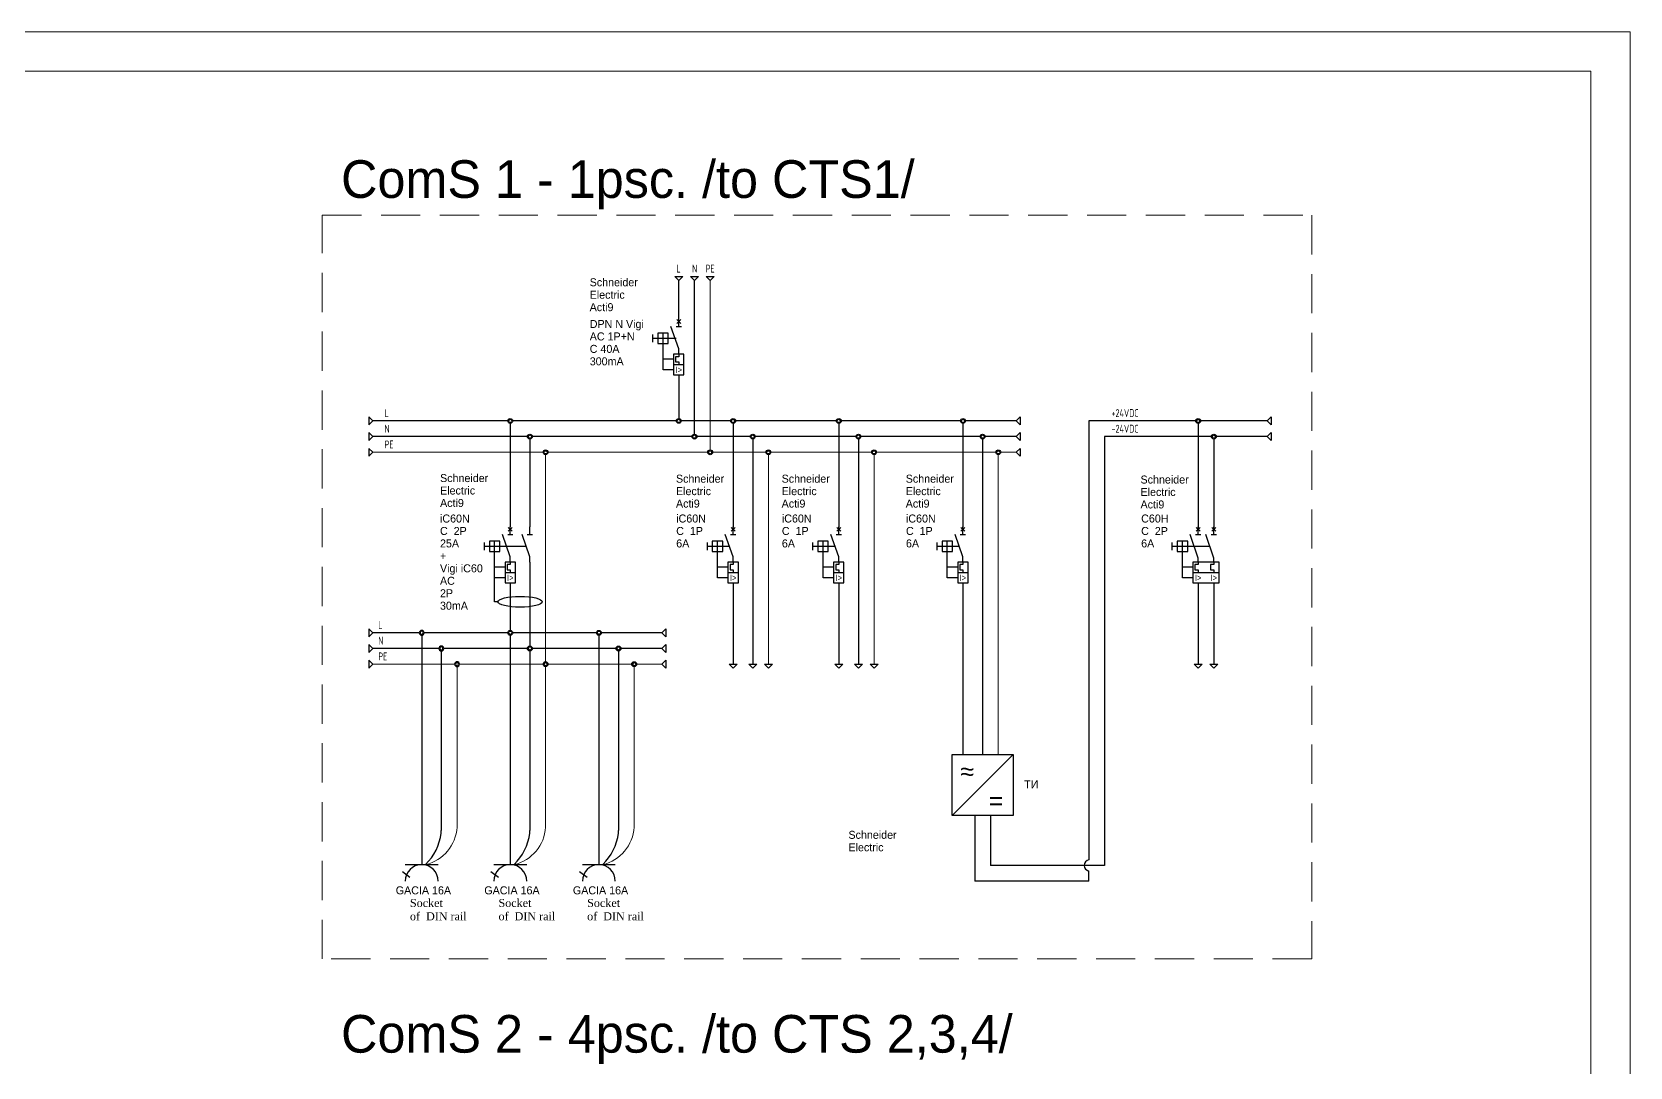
# Model space of a CAD drawing. Header units: millimetres. Extents: x -243826 to -89040, y -108738 to -72269.
# Drawn here: x -109411 to -89040, y -92239 to -79038 of the extents above; entities that cross this region are included whole.
import ezdxf
from ezdxf.enums import TextEntityAlignment as Align

# ---------------------------------------------------------------- set-up
doc = ezdxf.new("R2010")
doc.units = ezdxf.units.MM
doc.linetypes.add('DASHDOT2', pattern=[12.7, 6.35, -3.175, 0, -3.175])
doc.linetypes.add('HIDDEN', pattern=[0.375, 0.25, -0.125])
for name, color, linetype in [('2S', 3, 'Continuous'), ('3K', 3, 'Continuous'), ('EL_TABLA', 7, 'Continuous'), ('PASSY', 134, 'Continuous'), ('TEXT', 8, 'Continuous')]:
    doc.layers.add(name, color=color, linetype=linetype)
for name, color, linetype, lineweight in [('5V', 1, 'Continuous', 40), ('6H', 5, 'HIDDEN', 13), ('DESC', 7, 'Continuous', 20), ('EL_PE', 3, 'DASHDOT2', 0), ('Silova', 7, 'Continuous', 35)]:
    doc.layers.add(name, color=color, linetype=linetype, lineweight=lineweight)
doc.styles.add('arial', font='arial.ttf')
doc.styles.add('hb', font='')
doc.styles.get("Standard").update_dxf_attribs({"font": 'arial.ttf'})
doc.styles.add('WD', font='romans.shx')
doc.styles.get('hb').set_extended_font_data('HebarU')

# ---------------------------------------------------------------- blocks, each defined once
blk = doc.blocks.new('A$C070D1CF8')
at = {"layer": 'EL_TABLA', "color": 1}
for radius in [4.8, 3.2]:
    blk.add_circle((4.8, 4.8), radius, dxfattribs=at)

msp = doc.modelspace()

# ---------------------------------------------------------------- linework, layer by layer
at = {"color": 250, "lineweight": 5}
for p, q in [((-89040, -79038), (-131040, -79038)), ((-89040, -108738), (-89040, -79038))]:
    msp.add_line(p, q, dxfattribs=at)
at = {"linetype": 'Continuous'}
for p, q in [((-101166, -82696, 4341), (-101166, -82207, 4341)), ((-101166, -83496, 4341), (-101166, -83967, 4341)), ((-103345, -83998, 4341), (-105067, -83998, 4341)), ((-103314, -84029, 4341), (-103314, -85348, 4341)), ((-101197, -83998, 4341), (-103283, -83998, 4341)), ((-100504, -83998, 4341), (-101135, -83998, 4341)), ((-100473, -84029, 4341), (-100473, -85359, 4341)), ((-99157, -83998, 4341), (-100442, -83998, 4341)), ((-99126, -84029, 4341), (-99126, -85359, 4341)), ((-97574, -83998, 4341), (-99095, -83998, 4341)), ((-97544, -84029, 4341), (-97544, -85359, 4341)), ((-96866, -83998, 4341), (-97513, -83998, 4341)), ((-103314, -86123, 4341), (-103314, -86670, 4341)), ((-100473, -86148, 4341), (-100473, -87101, 4341)), ((-99126, -86148, 4341), (-99126, -87101, 4341)), ((-97544, -86148, 4341), (-97544, -88253, 4341)), ((-104474, -86701, 4341), (-105067, -86701, 4341)), ((-104443, -86731, 4341), (-104443, -89657, 4341)), ((-103345, -86701, 4341), (-104412, -86701, 4341)), ((-103314, -86731, 4341), (-103314, -89657, 4341)), ((-102215, -86701, 4341), (-103283, -86701, 4341)), ((-102185, -86731, 4341), (-102185, -89657, 4341)), ((-101382, -86701, 4341), (-102154, -86701, 4341))]:
    msp.add_line(p, q, dxfattribs=at)
at = {"color": 5, "linetype": 'Continuous'}
for p, q in [((-101191, -82704, 4341), (-101141, -82754, 4341)), ((-101191, -82754, 4341), (-101141, -82704, 4341)), ((-101166, -82796, 4341), (-101166, -82696, 4341)), ((-101500, -82896, 4341), (-101500, -82996, 4341)), ((-101166, -83079, 4341), (-101266, -82796, 4341)), ((-101200, -82946, 4341), (-101500, -82946, 4341)), ((-101166, -83146, 4341), (-101166, -83079, 4341)), ((-101166, -83412, 4341), (-101166, -83496, 4341)), ((-103314, -85448, 4341), (-103314, -85348, 4341)), ((-103064, -85448, 4341), (-103064, -85348, 4341)), ((-100473, -85448, 4341), (-100473, -85348, 4341)), ((-99126, -85448, 4341), (-99126, -85348, 4341)), ((-97544, -85448, 4341), (-97544, -85348, 4341)), ((-94546, -85448, 6677), (-94546, -85348, 6677)), ((-94346, -85448, 6677), (-94346, -85348, 6677)), ((-103647, -85548, 4341), (-103647, -85648, 4341)), ((-103314, -85731, 4341), (-103414, -85448, 4341)), ((-103339, -85356, 4341), (-103289, -85406, 4341)), ((-103339, -85406, 4341), (-103289, -85356, 4341)), ((-103064, -85731, 4341), (-103164, -85448, 4341)), ((-100806, -85548, 4341), (-100806, -85648, 4341)), ((-100473, -85731, 4341), (-100573, -85448, 4341)), ((-100498, -85356, 4341), (-100448, -85406, 4341)), ((-100498, -85406, 4341), (-100448, -85356, 4341)), ((-99460, -85548, 4341), (-99460, -85648, 4341)), ((-99126, -85731, 4341), (-99226, -85448, 4341)), ((-99151, -85356, 4341), (-99101, -85406, 4341)), ((-99151, -85406, 4341), (-99101, -85356, 4341)), ((-97877, -85548, 4341), (-97877, -85648, 4341)), ((-97544, -85731, 4341), (-97644, -85448, 4341)), ((-97569, -85356, 4341), (-97519, -85406, 4341)), ((-97569, -85406, 4341), (-97519, -85356, 4341)), ((-94879, -85548, 6677), (-94879, -85648, 6677)), ((-94546, -85748, 6677), (-94646, -85448, 6677)), ((-94571, -85356, 6677), (-94521, -85406, 6677)), ((-94571, -85406, 6677), (-94521, -85356, 6677)), ((-94346, -85748, 6677), (-94446, -85448, 6677)), ((-94371, -85356, 6677), (-94321, -85406, 6677)), ((-94371, -85406, 6677), (-94321, -85356, 6677)), ((-103361, -85598, 4341), (-103647, -85598, 4341)), ((-103111, -85598, 4341), (-103361, -85598, 4341)), ((-103314, -85798, 4341), (-103314, -85731, 4341)), ((-103064, -85798, 4341), (-103064, -85731, 4341)), ((-100520, -85598, 4341), (-100806, -85598, 4341)), ((-100473, -85798, 4341), (-100473, -85731, 4341)), ((-99173, -85598, 4341), (-99460, -85598, 4341)), ((-99126, -85798, 4341), (-99126, -85731, 4341)), ((-97591, -85598, 4341), (-97877, -85598, 4341)), ((-97544, -85798, 4341), (-97544, -85731, 4341)), ((-94396, -85598, 6677), (-94879, -85598, 6677)), ((-94546, -85798, 6677), (-94546, -85748, 6677)), ((-94346, -85798, 6677), (-94346, -85748, 6677)), ((-103314, -86065, 4341), (-103314, -86148, 4341)), ((-100473, -86065, 4341), (-100473, -86148, 4341)), ((-99126, -86065, 4341), (-99126, -86148, 4341)), ((-97544, -86065, 4341), (-97544, -86148, 4341)), ((-94546, -86065, 6677), (-94546, -86148, 6677)), ((-94346, -86065, 6677), (-94346, -86148, 6677))]:
    msp.add_line(p, q, dxfattribs=at)
at = {"color": 5, "linetype": 'Continuous', "ltscale": 0.7}
for p, q in [((-101366, -83346, 4341), (-101366, -82879, 4341)), ((-101233, -83212, 4341), (-101366, -83212, 4341)), ((-101233, -83346, 4341), (-101366, -83346, 4341)), ((-103514, -86305, 4341), (-103514, -85531, 4341)), ((-100673, -85998, 4341), (-100673, -85531, 4341)), ((-99326, -85998, 4341), (-99326, -85531, 4341)), ((-97744, -85998, 4341), (-97744, -85531, 4341)), ((-94746, -85998, 6677), (-94746, -85531, 6677)), ((-103381, -85865, 4341), (-103514, -85865, 4341)), ((-100540, -85865, 4341), (-100673, -85865, 4341)), ((-99193, -85865, 4341), (-99326, -85865, 4341)), ((-97610, -85865, 4341), (-97744, -85865, 4341)), ((-94612, -85865, 6677), (-94746, -85865, 6677)), ((-103381, -85998, 4341), (-103514, -85998, 4341)), ((-100540, -85998, 4341), (-100673, -85998, 4341)), ((-99193, -85998, 4341), (-99326, -85998, 4341)), ((-97610, -85998, 4341), (-97744, -85998, 4341)), ((-94612, -85998, 6677), (-94746, -85998, 6677)), ((-103472, -86305, 4341), (-103514, -86305, 4341))]:
    msp.add_line(p, q, dxfattribs=at)
at = {"color": 5, "linetype": 'Continuous', "ltscale": 0.375}
for p, q in [((-101200, -82796, 4341), (-101133, -82796, 4341)), ((-101233, -83279, 4341), (-101100, -83279, 4341)), ((-101166, -83179, 4341), (-101206, -83179, 4341)), ((-101206, -83179, 4341), (-101206, -83246, 4341)), ((-101206, -83246, 4341), (-101166, -83246, 4341)), ((-101166, -83146, 4341), (-101166, -83179, 4341)), ((-101166, -83246, 4341), (-101166, -83279, 4341)), ((-103347, -85448, 4341), (-103281, -85448, 4341)), ((-103097, -85448, 4341), (-103031, -85448, 4341)), ((-100506, -85448, 4341), (-100440, -85448, 4341)), ((-99160, -85448, 4341), (-99093, -85448, 4341)), ((-97577, -85448, 4341), (-97510, -85448, 4341)), ((-94579, -85448, 6677), (-94512, -85448, 6677)), ((-94379, -85448, 6677), (-94312, -85448, 6677)), ((-103381, -85931, 4341), (-103247, -85931, 4341)), ((-103314, -85831, 4341), (-103354, -85831, 4341)), ((-103354, -85831, 4341), (-103354, -85898, 4341)), ((-103354, -85898, 4341), (-103314, -85898, 4341)), ((-103314, -85798, 4341), (-103314, -85831, 4341)), ((-103314, -85898, 4341), (-103314, -85931, 4341)), ((-100540, -85931, 4341), (-100406, -85931, 4341)), ((-100473, -85831, 4341), (-100513, -85831, 4341)), ((-100513, -85831, 4341), (-100513, -85898, 4341)), ((-100513, -85898, 4341), (-100473, -85898, 4341)), ((-100473, -85798, 4341), (-100473, -85831, 4341)), ((-100473, -85898, 4341), (-100473, -85931, 4341)), ((-99193, -85931, 4341), (-99060, -85931, 4341)), ((-99126, -85831, 4341), (-99166, -85831, 4341)), ((-99166, -85831, 4341), (-99166, -85898, 4341)), ((-99166, -85898, 4341), (-99126, -85898, 4341)), ((-99126, -85798, 4341), (-99126, -85831, 4341)), ((-99126, -85898, 4341), (-99126, -85931, 4341)), ((-97610, -85931, 4341), (-97477, -85931, 4341)), ((-97544, -85831, 4341), (-97584, -85831, 4341)), ((-97584, -85831, 4341), (-97584, -85898, 4341)), ((-97584, -85898, 4341), (-97544, -85898, 4341)), ((-97544, -85798, 4341), (-97544, -85831, 4341)), ((-97544, -85898, 4341), (-97544, -85931, 4341)), ((-94612, -85931, 6677), (-94279, -85931, 6677)), ((-94546, -85831, 6677), (-94586, -85831, 6677)), ((-94586, -85831, 6677), (-94586, -85898, 6677)), ((-94586, -85898, 6677), (-94546, -85898, 6677)), ((-94546, -85798, 6677), (-94546, -85831, 6677)), ((-94546, -85898, 6677), (-94546, -85931, 6677)), ((-94346, -85831, 6677), (-94386, -85831, 6677)), ((-94386, -85831, 6677), (-94386, -85898, 6677)), ((-94386, -85898, 6677), (-94346, -85898, 6677)), ((-94346, -85798, 6677), (-94346, -85831, 6677)), ((-94346, -85898, 6677), (-94346, -85931, 6677))]:
    msp.add_line(p, q, dxfattribs=at)
at = {"color": 1, "linetype": 'Continuous'}
for p, q in [((-94576, -83998, 5509), (-95938, -83998, 5509)), ((-93664, -83998, 5509), (-94515, -83998, 5509)), ((-95738, -89667, 5014), (-97193, -89667, 5014)), ((-95938, -89867, 4996), (-95938, -89739, 4996))]:
    msp.add_line(p, q, dxfattribs=at)
at = {"linetype": 'Continuous', "lineweight": -2}
msp.add_line((-97682, -89031, 4341), (-96905, -88253, 4341), dxfattribs=at)
at = {"linetype": 'Continuous'}
for points, elevation in [([(-101216, -82157), (-101116, -82157), (-101166, -82207), (-101216, -82157)], 4341), ([(-105117, -83948), (-105117, -84048), (-105067, -83998), (-105117, -83948)], 4341), ([(-96816, -83948), (-96816, -84048), (-96866, -83998), (-96816, -83948)], 4341), ([(-105117, -86651), (-105117, -86751), (-105067, -86701), (-105117, -86651)], 4341), ([(-101332, -86651), (-101332, -86751), (-101382, -86701), (-101332, -86651)], 4341), ([(-100523, -87101), (-100423, -87101), (-100473, -87151), (-100523, -87101)], 4341), ([(-99176, -87101), (-99076, -87101), (-99126, -87151), (-99176, -87101)], 4341), ([(-104593, -89822), (-104689, -89750)], 288), ([(-103463, -89822), (-103560, -89750)], 288), ([(-102334, -89822), (-102431, -89750)], 288)]:
    msp.add_lwpolyline(points, dxfattribs=dict(at, elevation=elevation))
at = {"color": 3, "linetype": 'Continuous', "elevation": 4341}
for points in [[(-100816, -82157), (-100716, -82157), (-100766, -82207), (-100816, -82157)], [(-96816, -84348), (-96816, -84448), (-96866, -84398), (-96816, -84348)]]:
    msp.add_lwpolyline(points, dxfattribs=at)
at = {"color": 5, "linetype": 'Continuous'}
for points, elevation in [([(-101300, -82879), (-101433, -82879), (-101433, -83012), (-101300, -83012)], 4341), ([(-101233, -83412), (-101100, -83412), (-101100, -83146), (-101233, -83146)], 4341), ([(-103447, -85531), (-103581, -85531), (-103581, -85665), (-103447, -85665)], 4341), ([(-100606, -85531), (-100740, -85531), (-100740, -85665), (-100606, -85665)], 4341), ([(-99260, -85531), (-99393, -85531), (-99393, -85665), (-99260, -85665)], 4341), ([(-97677, -85531), (-97810, -85531), (-97810, -85665), (-97677, -85665)], 4341), ([(-94679, -85531), (-94812, -85531), (-94812, -85665), (-94679, -85665)], 6677), ([(-103381, -86065), (-103247, -86065), (-103247, -85798), (-103381, -85798)], 4341), ([(-100540, -86065), (-100406, -86065), (-100406, -85798), (-100540, -85798)], 4341), ([(-99193, -86065), (-99060, -86065), (-99060, -85798), (-99193, -85798)], 4341), ([(-97610, -86065), (-97477, -86065), (-97477, -85798), (-97610, -85798)], 4341), ([(-94612, -86065), (-94279, -86065), (-94279, -85798), (-94612, -85798)], 6677)]:
    msp.add_lwpolyline(points, close=True, dxfattribs=dict(at, elevation=elevation))
at = {"color": 1, "linetype": 'Continuous', "elevation": 5509}
msp.add_lwpolyline([(-93614, -83948), (-93614, -84048), (-93664, -83998), (-93614, -83948)], dxfattribs=at)
at = {"linetype": 'Continuous', "elevation": 4341}
msp.add_lwpolyline([(-97682, -88253), (-96905, -88253), (-96905, -89031), (-97682, -89031)], close=True, dxfattribs=at)
at = {"color": 1, "linetype": 'Continuous'}
msp.add_arc((-95923, -89667, 5350), 73.6, 102.0876, 257.9124, dxfattribs=at)
at = {"linetype": 'Continuous'}
msp.add_ellipse((-103189, -86305, 4341), major_axis=(-283, 0), ratio=0.242425, dxfattribs=at)
at = {"layer": '2S', "linetype": 'Continuous', "elevation": 4341}
for points in [[(-105117, -84348), (-105117, -84448), (-105067, -84398), (-105117, -84348)], [(-105117, -87051), (-105117, -87151), (-105067, -87101), (-105117, -87051)], [(-101332, -87051), (-101332, -87151), (-101382, -87101), (-101332, -87051)], [(-100073, -87101), (-99973, -87101), (-100023, -87151), (-100073, -87101)], [(-98726, -87101), (-98626, -87101), (-98676, -87151), (-98726, -87101)]]:
    msp.add_lwpolyline(points, dxfattribs=at)
at = {"layer": '5V', "color": 7, "lineweight": 5}
for p, q in [((-129040, -79538), (-89540, -79538)), ((-89540, -79538), (-89540, -108238))]:
    msp.add_line(p, q, dxfattribs=at)
at = {"layer": '6H', "lineweight": 5, "ltscale": 2000, "elevation": 4232}
msp.add_lwpolyline([(-105711, -81376), (-93097, -81376), (-93097, -90860), (-105711, -90860)], close=True, dxfattribs=at)
at = {"layer": 'EL_PE', "color": 3, "linetype": 'Continuous', "ltscale": 5}
for p, q in [((-100766, -84367, 4341), (-100766, -82207, 4341)), ((-102895, -84398, 4341), (-105067, -84398, 4341)), ((-102864, -84429, 4341), (-102864, -87070, 4341)), ((-100797, -84398, 4341), (-102833, -84398, 4341)), ((-100054, -84398, 4341), (-100735, -84398, 4341)), ((-100023, -84429, 4341), (-100023, -87101, 4341)), ((-98707, -84398, 4341), (-99992, -84398, 4341)), ((-98676, -84429, 4341), (-98676, -87101, 4341)), ((-97124, -84398, 4341), (-98645, -84398, 4341)), ((-97094, -84429, 4341), (-97094, -88253, 4341)), ((-96866, -84398, 4341), (-97063, -84398, 4341)), ((-104024, -87101, 4341), (-105067, -87101, 4341)), ((-103993, -87131, 4341), (-103993, -89180, 4341)), ((-102895, -87101, 4341), (-103962, -87101, 4341)), ((-102864, -87131, 4341), (-102864, -89180, 4341)), ((-101765, -87101, 4341), (-102833, -87101, 4341)), ((-101735, -87131, 4341), (-101735, -89180, 4341)), ((-101382, -87101, 4341), (-101704, -87101, 4341))]:
    msp.add_line(p, q, dxfattribs=at)
for centre in [(-104517, -89147), (-103388, -89147), (-102259, -89147)]:
    msp.add_arc(centre, 525, 283.7194, 356.4661, dxfattribs=at)
at = {"layer": 'EL_TABLA', "color": 1, "linetype": 'Continuous', "lineweight": -3, "ltscale": 10}
for p, q in [((-95938, -83998, 3936), (-95938, -89595, 5350)), ((-94546, -84029, 5350), (-94546, -85381, 8087)), ((-95738, -84198, 4873), (-95738, -89667, 5014)), ((-94346, -84229, 6549), (-94346, -85381, 6873)), ((-94546, -86148, 6557), (-94546, -87101, 8485)), ((-94346, -86148, 7667), (-94346, -87101, 7795)), ((-97393, -89031, 3726), (-97393, -89867, 5419)), ((-97193, -89031, 4835), (-97193, -89667, 5014))]:
    msp.add_line(p, q, dxfattribs=at)
at = {"layer": 'EL_TABLA', "color": 1, "linetype": 'Continuous', "lineweight": -3, "ltscale": 10, "elevation": 8485}
for points in [[(-94596, -87101), (-94496, -87101), (-94546, -87151), (-94596, -87101)], [(-94396, -87101), (-94296, -87101), (-94346, -87151), (-94396, -87101)]]:
    msp.add_lwpolyline(points, dxfattribs=at)
at = {"layer": 'PASSY', "linetype": 'Continuous'}
for p, q in [((-100966, -84167, 4341), (-100966, -82207, 4341)), ((-103095, -84198, 4341), (-105067, -84198, 4341)), ((-103064, -84229, 4341), (-103064, -85348, 4341)), ((-100997, -84198, 4341), (-103033, -84198, 4341)), ((-100254, -84198, 4341), (-100935, -84198, 4341)), ((-100223, -84229, 4341), (-100223, -87101, 4341)), ((-98907, -84198, 4341), (-100192, -84198, 4341)), ((-98876, -84229, 4341), (-98876, -87101, 4341)), ((-97324, -84198, 4341), (-98845, -84198, 4341)), ((-98781, -84198, 4341), (-98845, -84198, 4341)), ((-97294, -84229, 4341), (-97293, -88253, 4341)), ((-96866, -84198, 4341), (-97263, -84198, 4341)), ((-103064, -85798, 4341), (-103064, -86870, 4341)), ((-104224, -86901, 4341), (-105067, -86901, 4341)), ((-104193, -86931, 4341), (-104193, -89223, 4341)), ((-103401, -86901, 4341), (-104162, -86901, 4341)), ((-103095, -86901, 4341), (-103401, -86901, 4341)), ((-103064, -86931, 4341), (-103064, -89223, 4341)), ((-101965, -86901, 4341), (-103033, -86901, 4341)), ((-101935, -86931, 4341), (-101934, -89223, 4341)), ((-101382, -86901, 4341), (-101904, -86901, 4341)), ((-104193, -89254, 4341), (-104193, -89223, 4341)), ((-103064, -89254, 4341), (-103064, -89223, 4341)), ((-101934, -89254, 4341), (-101934, -89223, 4341))]:
    msp.add_line(p, q, dxfattribs=at)
at = {"layer": 'PASSY', "color": 1, "linetype": 'Continuous'}
for p, q in [((-94376, -84198, 5509), (-95738, -84198, 5509)), ((-93664, -84198, 5509), (-94315, -84198, 5509)), ((-95938, -89867, 4996), (-97393, -89867, 5419))]:
    msp.add_line(p, q, dxfattribs=at)
at = {"layer": 'PASSY', "linetype": 'Continuous', "elevation": 4341}
for points in [[(-101016, -82157), (-100916, -82157), (-100966, -82207), (-101016, -82157)], [(-105117, -84148), (-105117, -84248), (-105067, -84198), (-105117, -84148)], [(-96816, -84148), (-96816, -84248), (-96866, -84198), (-96816, -84148)], [(-105117, -86851), (-105117, -86951), (-105067, -86901), (-105117, -86851)], [(-101332, -86851), (-101332, -86951), (-101382, -86901), (-101332, -86851)], [(-100273, -87101), (-100173, -87101), (-100223, -87151), (-100273, -87101)], [(-98926, -87101), (-98826, -87101), (-98876, -87151), (-98926, -87101)]]:
    msp.add_lwpolyline(points, dxfattribs=at)
at = {"layer": 'PASSY', "color": 1, "linetype": 'Continuous', "elevation": 5509}
msp.add_lwpolyline([(-93614, -84148), (-93614, -84248), (-93664, -84198), (-93614, -84148)], dxfattribs=at)
at = {"layer": 'PASSY', "linetype": 'Continuous'}
for centre in [(-104906, -89152, 4341), (-103777, -89152, 4341), (-102647, -89152, 4341)]:
    msp.add_arc(centre, 720, 315.4217, 351.8617, dxfattribs=at)
at = {"layer": 'Silova', "color": 1, "linetype": 'Continuous', "lineweight": -3}
for p, q in [((-104653, -89657, 288), (-104233, -89657, 288)), ((-103524, -89657, 288), (-103104, -89657, 288)), ((-102395, -89657, 288), (-101975, -89657, 288))]:
    msp.add_line(p, q, dxfattribs=at)
for centre in [(-104443, -89867, 288), (-103314, -89867, 288), (-102185, -89867, 288)]:
    msp.add_arc(centre, 210, 0, 180, dxfattribs=at)

# ---------------------------------------------------------------- block references
at = {"layer": 'EL_TABLA', "color": 7, "linetype": 'Continuous'}
for p, xscale, yscale, zscale in [((-103345, -84029, 4341), 6.399999998975545, 6.399999998975545, 6.399999998975545), ((-101197, -84029, 4341), 6.399999998975545, 6.399999998975545, 6.399999998975545), ((-100504, -84029, 4341), 6.399999998975545, 6.399999998975545, 6.399999998975545), ((-99157, -84029, 4341), 6.399999998975545, 6.399999998975545, 6.399999998975545), ((-97574, -84029, 4341), 6.399999998975545, 6.399999998975545, 6.399999998975545), ((-94576, -84029, 5288), 6.399999998975545, 6.399999998975545, 6.399999998975545), ((-103095, -84229, 4341), 6.399999998975545, 6.399999998975545, 6.399999998975545), ((-100997, -84229, 4341), 6.399999998975545, 6.399999998975545, 6.399999998975545), ((-100254, -84229, 4341), 6.399999998975545, 6.399999998975545, 6.399999998975545), ((-98907, -84229, 4341), 6.399999998975545, 6.399999998975545, 6.399999998975545), ((-97324, -84229, 4341), 6.399999998975545, 6.399999998975545, 6.399999998975545), ((-94376, -84229, 5509), 6.399999998975545, 6.399999998975545, 6.399999998975545), ((-102895, -84429, 4341), 6.399999998975545, 6.399999998975545, 6.399999998975545), ((-100797, -84429, 4341), 6.399999998975545, 6.399999998975545, 6.399999998975545), ((-100054, -84429, 4341), 6.399999998975545, 6.399999998975545, 6.399999998975545), ((-98707, -84429, 4341), 6.399999998975545, 6.399999998975545, 6.399999998975545), ((-97124, -84429, 4341), 6.399999998975545, 6.399999998975545, 6.399999998975545), ((-104412, -86731, 4341), -6.399999998975545, 6.400000005960464, 6.400000000000001), ((-103345, -86731, 4341), 6.399999998975545, 6.399999998975545, 6.399999998975545), ((-102215, -86731, 4341), 6.399999998975545, 6.399999998975545, 6.399999998975545), ((-104162, -86931, 4341), -6.399999998975545, 6.400000005960464, 6.400000000000001), ((-103095, -86931, 4341), 6.399999998975545, 6.399999998975545, 6.399999998975545), ((-101965, -86931, 4341), 6.399999998975545, 6.399999998975545, 6.399999998975545), ((-103962, -87131, 4341), -6.399999998975545, 6.400000005960464, 6.400000000000001), ((-102895, -87131, 4341), 6.399999998975545, 6.399999998975545, 6.399999998975545), ((-101765, -87131, 4341), 6.399999998975545, 6.399999998975545, 6.399999998975545)]:
    msp.add_blockref('A$C070D1CF8', p, dxfattribs=dict(at, xscale=xscale, yscale=yscale, zscale=zscale))

# ---------------------------------------------------------------- texts
at = {"color": 0, "linetype": 'Continuous', "lineweight": 5, "style": 'hb'}
for s, p in [('ComS 1 - 1psc. /to CTS1/', (-105471, -81154, 4232)), ('ComS 2 - 4psc. /to CTS 2,3,4/', (-105471, -92055, 4232))]:
    msp.add_text(s, height=480, dxfattribs=at).set_placement(p)
at = {"linetype": 'Continuous', "style": 'WD', "width": 0.7}
for p in [(-101196, -82056, 4341), (-104917, -83898, 4341), (-104997, -86601, 4341)]:
    msp.add_text('L', height=100, dxfattribs=at).set_placement(p, align=Align.MIDDLE_LEFT)
at = {"color": 5, "linetype": 'Continuous', "width": 0.8}
for p in [(-101166, -83346, 4341), (-103314, -85998, 4341), (-100473, -85998, 4341), (-99126, -85998, 4341), (-97544, -85998, 4341), (-94546, -85998, 6677), (-94346, -85998, 6677)]:
    msp.add_text('I>', height=80, dxfattribs=at).set_placement(p, align=Align.MIDDLE_CENTER)
at = {"color": 1, "linetype": 'Continuous', "style": 'WD', "width": 0.7}
for s, p in [('+24VDC', (-95649, -83898, 5509)), ('-24VDC', (-95649, -84098, 5509))]:
    msp.add_text(s, height=100, dxfattribs=at).set_placement(p, align=Align.MIDDLE_LEFT)
at = {"layer": '3K', "linetype": 'Continuous', "style": 'WD', "width": 0.7}
for p in [(-100824, -82056, 4341), (-104917, -84298, 4341), (-104997, -87001, 4341)]:
    msp.add_text('PE', height=100, dxfattribs=at).set_placement(p, align=Align.MIDDLE_LEFT)
at = {"layer": 'DESC', "linetype": 'Continuous', "lineweight": 5, "char_height": 102, "width": 709.76, "attachment_point": 1, "line_spacing_factor": 0.934058, "style": 'WD'}
for s, insert in [('{\\fCentury Gothic|b0|i0|c0|p34;Schneider\\PElectric Acti9}', (-102302, -82179, 8681)), ('{\\fCentury Gothic|b0|i0|c0|p34;Schneider\\PElectric Acti9}', (-104209, -84676, 8681)), ('{\\fCentury Gothic|b0|i0|c0|p34;Schneider\\PElectric Acti9}', (-101202, -84684, 8681)), ('{\\fCentury Gothic|b0|i0|c0|p34;Schneider\\PElectric Acti9}', (-99855, -84684, 8681)), ('{\\fCentury Gothic|b0|i0|c0|p34;Schneider\\PElectric Acti9}', (-98273, -84684, 8681)), ('{\\fCentury Gothic|b0|i0|c0|p34;Schneider\\PElectric Acti9}', (-95280, -84695, 8681)), ('{\\fCentury Gothic|b0|i0|c0|p34;Schneider\\PElectric}', (-99003, -89226, 13022))]:
    msp.add_mtext(s, dxfattribs=dict(at, insert=insert))
at = {"layer": 'DESC', "linetype": 'Continuous', "lineweight": 0, "char_height": 102, "attachment_point": 1, "line_spacing_factor": 0.934058, "style": 'WD'}
for s, insert, width in [('{\\fCentury Gothic|b0|i0|c204|p34;DPN N Vigi\\P\\fCentury Gothic|b0|i0|c0|p34;AC \\fCentury Gothic|b0|i0|c204|p34;1P+N\\P\\fCentury Gothic|b0|i0|c0|p34;C 40A\\fCentury Gothic|b0|i0|c204|p34;\\P\\fCentury Gothic|b0|i0|c0|p34;300m\\fCentury Gothic|b0|i0|c204|p34;A}', (-102301, -82711, 4341), 824.41), ('{\\fCentury Gothic|b0|i0|c0|p34;iC60N\\fCentury Gothic|b0|i0|c204|p34;\\PC  2P\\P25A\\P+\\P\\fCentury Gothic|b0|i0|c0|p34;Vigi iC60\\PAC\\P2P\\P30mA}', (-104210, -85192, 4341), 709.76), ('{\\fCentury Gothic|b0|i0|c0|p34;iC60N\\fCentury Gothic|b0|i0|c204|p34;\\PC  \\fCentury Gothic|b0|i0|c0|p34;1\\fCentury Gothic|b0|i0|c204|p34;P\\P\\fCentury Gothic|b0|i0|c0|p34;6\\fCentury Gothic|b0|i0|c204|p34;A}', (-101199, -85192, 4341), 522.07), ('{\\fCentury Gothic|b0|i0|c0|p34;iC60N\\fCentury Gothic|b0|i0|c204|p34;\\PC  \\fCentury Gothic|b0|i0|c0|p34;1\\fCentury Gothic|b0|i0|c204|p34;P\\P\\fCentury Gothic|b0|i0|c0|p34;6\\fCentury Gothic|b0|i0|c204|p34;A}', (-99852, -85192, 4341), 522.07), ('{\\fCentury Gothic|b0|i0|c0|p34;iC60N\\fCentury Gothic|b0|i0|c204|p34;\\PC  \\fCentury Gothic|b0|i0|c0|p34;1\\fCentury Gothic|b0|i0|c204|p34;P\\P\\fCentury Gothic|b0|i0|c0|p34;6\\fCentury Gothic|b0|i0|c204|p34;A}', (-98270, -85192, 4341), 522.07), ('{\\fCentury Gothic|b0|i0|c0|p34;C60H\\fCentury Gothic|b0|i0|c204|p34;\\PC  2P\\P\\fCentury Gothic|b0|i0|c0|p34;6\\fCentury Gothic|b0|i0|c204|p34;A}', (-95272, -85192, 6677), 522.07), ('{\\fCentury Gothic|b0|i0|c204|p34;ТИ}', (-96763, -88582, 4341), 522.07), ('\\pxb0.416667,a0.416667,sm1,ql;{\\fTimes New Roman|b0|i0|c0|p34;Socket\\Pof  DIN rail}', (-104593, -90095, 4341), 2887.02), ('\\pxb0.416667,a0.416667,sm1,ql;{\\fTimes New Roman|b0|i0|c0|p34;Socket\\Pof  DIN rail}', (-103464, -90095, 4341), 2887.02), ('\\pxb0.416667,a0.416667,sm1,ql;{\\fTimes New Roman|b0|i0|c0|p34;Socket\\Pof  DIN rail}', (-102334, -90095, 4341), 2887.02)]:
    msp.add_mtext(s, dxfattribs=dict(at, insert=insert, width=width))
at = {"layer": 'DESC', "linetype": 'Continuous', "lineweight": 5, "char_height": 102, "attachment_point": 1, "line_spacing_factor": 0.934058, "style": 'WD'}
for insert in [(-105153, -89934, 4341), (-104024, -89934, 4341), (-102895, -89934, 4341)]:
    msp.add_mtext('{\\fCentury Gothic|b0|i0|c0|p34;          GACIA 16A   }', dxfattribs=dict(at, insert=insert))
at = {"layer": 'PASSY', "linetype": 'Continuous', "style": 'WD', "width": 0.7}
for p in [(-100996, -82056, 4341), (-104917, -84098, 4341), (-104997, -86801, 4341)]:
    msp.add_text('N', height=100, dxfattribs=at).set_placement(p, align=Align.MIDDLE_LEFT)
at = {"layer": 'TEXT', "linetype": 'Continuous', "lineweight": -3, "char_height": 207.36, "attachment_point": 1, "style": 'arial'}
for s, insert in [('{\\H1.0833x;≈}', (-97575, -88356, 4341)), ('{\\H1.0833x;=}', (-97213, -88731, 4341))]:
    msp.add_mtext_dynamic_manual_height_columns(s, width=2.87, gutter_width=0.5, heights=[0], dxfattribs=dict(at, insert=insert))

doc.saveas('drawing.dxf')
